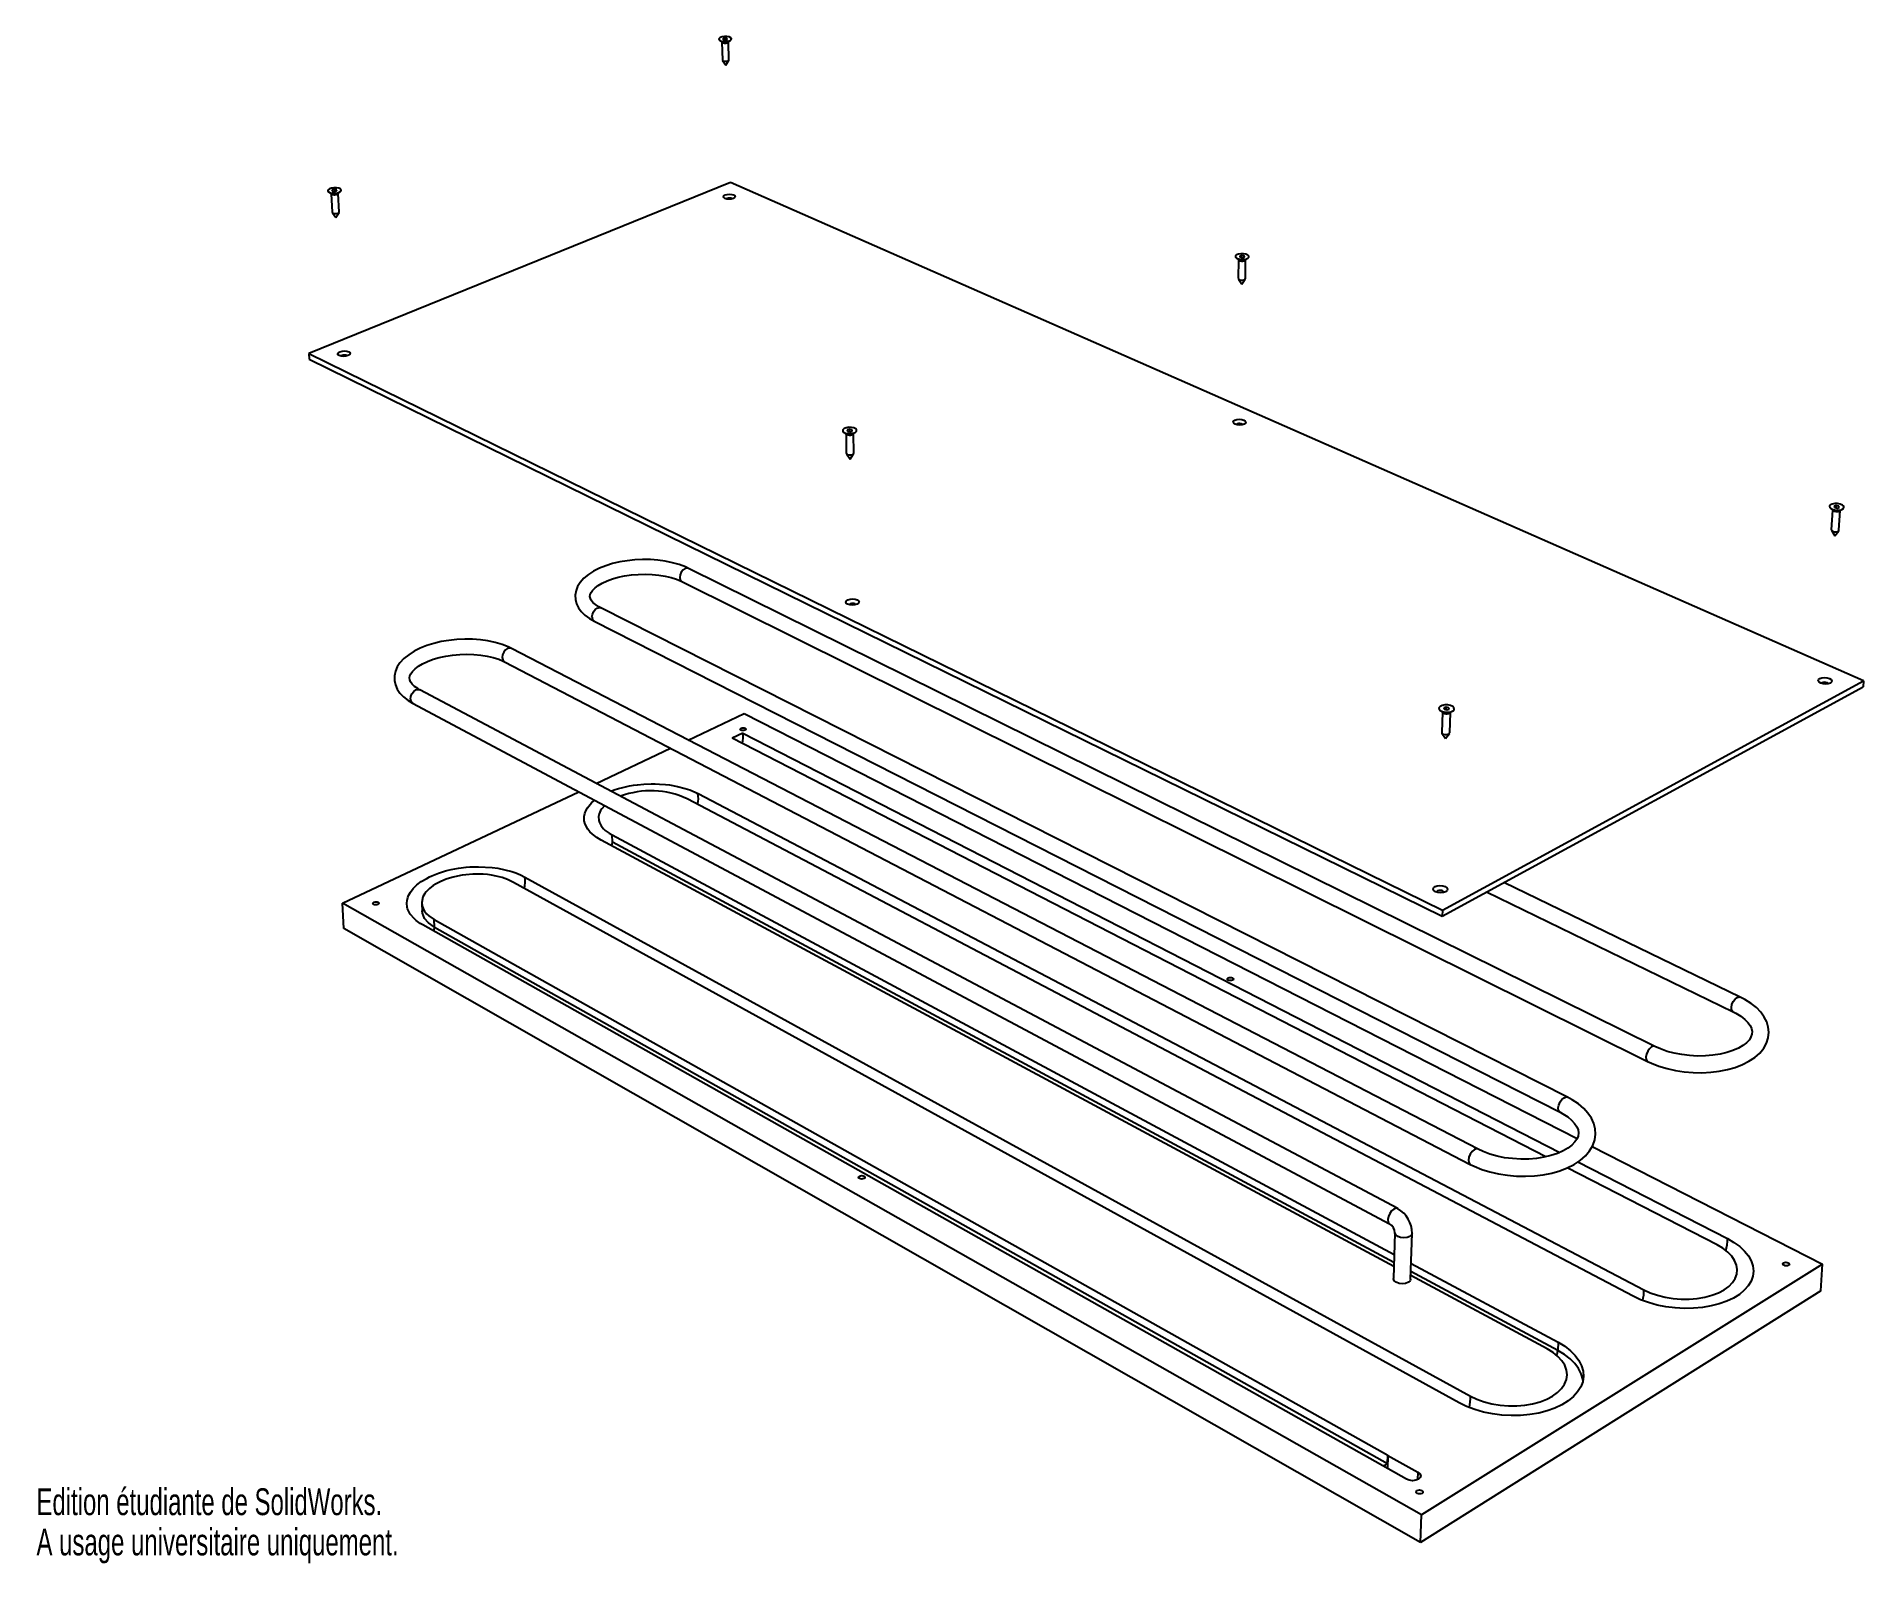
# Model space of a CAD drawing. Extents: x 0 to 248, y 0 to 207.
import ezdxf
from ezdxf.enums import TextEntityAlignment as Align

# ---------------------------------------------------------------- set-up
doc = ezdxf.new("R2010")
doc.units = 0
doc.layers.get('0').update_dxf_attribs({"linetype": 'CONTINUOUS'})

msp = doc.modelspace()

# ---------------------------------------------------------------- linework, layer by layer
at = {"color": 7, "linetype": 'CONTINUOUS'}
for p, q in [((92.57, 206.37), (92.95, 206.08)), ((92.9, 206.11), (92.96, 203.69)), ((93.34, 206.67), (93.05, 206.6)), ((93.05, 206.6), (93.05, 206.47)), ((93.06, 206.47), (93.05, 206.6)), ((93.05, 206.47), (93.33, 206.4)), ((93.33, 206.4), (93.62, 206.48)), ((93.62, 206.61), (93.34, 206.67)), ((93.34, 206.41), (93.34, 206.67)), ((93.62, 206.48), (93.62, 206.61)), ((93.75, 206.09), (94.11, 206.4)), ((93.85, 203.71), (93.79, 206.13)), ((92.98, 203.65), (93.43, 202.99)), ((93.43, 202.99), (93.84, 203.66)), ((94.07, 187.09), (36.91, 163.91)), ((39.59, 185.81), (39.99, 185.52)), ((40.09, 186.09), (40.07, 185.94)), ((40.07, 185.94), (40.36, 185.87)), ((40.4, 186.16), (40.09, 186.09)), ((40.1, 185.93), (40.09, 186.09)), ((40.36, 185.87), (40.67, 185.95)), ((40.69, 186.1), (40.4, 186.16)), ((40.41, 185.89), (40.4, 186.16)), ((40.67, 185.95), (40.69, 186.1)), ((40.82, 185.56), (41.18, 185.88)), ((247.6, 119.57), (94.07, 187.09)), ((39.93, 185.56), (40.08, 183.06)), ((41.02, 183.1), (40.87, 185.61)), ((40.1, 183.01), (40.59, 182.35)), ((40.59, 182.35), (41, 183.05)), ((162.59, 176.88), (162.97, 176.57)), ((162.91, 176.62), (162.87, 174.08)), ((163.38, 177.21), (163.08, 177.13)), ((163.08, 177.13), (163.1, 176.98)), ((163.1, 176.98), (163.42, 176.91)), ((163.37, 176.92), (163.38, 177.21)), ((163.69, 177.14), (163.38, 177.21)), ((163.42, 176.91), (163.71, 176.99)), ((163.71, 176.99), (163.69, 177.14)), ((163.69, 176.98), (163.69, 177.14)), ((163.81, 176.56), (164.2, 176.86)), ((163.83, 174.07), (163.87, 176.6)), ((162.89, 174.02), (163.34, 173.33)), ((163.34, 173.33), (163.81, 174.01)), ((36.91, 163.91), (190.53, 88.52)), ((36.91, 163.91), (36.96, 163.16)), ((36.96, 163.16), (190.5, 87.68)), ((110.2, 153.66), (109.88, 153.57)), ((109.88, 153.57), (109.89, 153.41)), ((110.52, 153.59), (110.2, 153.66)), ((110.21, 153.33), (110.2, 153.66)), ((110.53, 153.42), (110.52, 153.59)), ((110.53, 153.42), (110.52, 153.59)), ((109.38, 153.26), (109.78, 152.97)), ((109.71, 153.02), (109.75, 150.4)), ((109.89, 153.41), (110.21, 153.33)), ((110.21, 153.33), (110.53, 153.42)), ((110.65, 152.98), (111.03, 153.29)), ((110.76, 150.41), (110.72, 153.03)), ((109.78, 150.33), (110.27, 149.63)), ((110.27, 149.63), (110.74, 150.34)), ((243.11, 142.97), (243.49, 142.65)), ((243.42, 142.71), (243.24, 140.05)), ((243.91, 143.33), (243.62, 143.24)), ((243.62, 143.24), (243.67, 143.06)), ((243.67, 143.06), (244.02, 142.98)), ((243.89, 143.01), (243.91, 143.33)), ((244.27, 143.25), (243.91, 143.33)), ((244.02, 142.98), (244.32, 143.07)), ((244.25, 143.05), (244.27, 143.25)), ((244.26, 142.54), (244.37, 142.59)), ((244.32, 143.07), (244.27, 143.25)), ((244.27, 139.99), (244.45, 142.64)), ((244.37, 142.59), (244.79, 142.87)), ((243.26, 139.98), (243.71, 139.23)), ((243.71, 139.23), (244.24, 139.92)), ((219.34, 70.03), (88.36, 134.82)), ((87.48, 133.04), (218.34, 68.02)), ((207.5, 63.16), (76.49, 129.45)), ((75.58, 127.66), (206.47, 61.13)), ((195.36, 56.12), (64.36, 123.97)), ((63.42, 122.17), (194.3, 54.07)), ((190.53, 88.52), (247.6, 119.57)), ((247.6, 119.57), (247.54, 118.77)), ((50.98, 116.55), (183.38, 46.01)), ((184.47, 48.07), (51.95, 118.36)), ((190.5, 87.68), (247.54, 118.77)), ((88.3, 111.56), (95.92, 115.16)), ((95.92, 115.16), (208.78, 57.55)), ((190.23, 115.57), (190.62, 115.26)), ((190.53, 115.33), (190.44, 112.58)), ((191.06, 116.02), (190.73, 115.91)), ((190.73, 115.91), (190.77, 115.72)), ((190.77, 115.72), (191.13, 115.63)), ((191.05, 115.65), (191.06, 116.02)), ((191.42, 115.93), (191.06, 116.02)), ((191.13, 115.63), (191.46, 115.73)), ((191.39, 115.17), (191.52, 115.23)), ((191.41, 115.72), (191.42, 115.93)), ((191.46, 115.73), (191.42, 115.93)), ((191.52, 115.23), (191.94, 115.51)), ((191.52, 112.55), (191.62, 115.29)), ((95.71, 112.5), (94.3, 111.83)), ((204.56, 55.09), (94.3, 111.83)), ((95.71, 112.5), (206.43, 55.68)), ((190.47, 112.49), (190.95, 111.75)), ((190.95, 111.75), (191.49, 112.46)), ((75.86, 105.68), (85.94, 110.45)), ((41.47, 89.44), (73.48, 104.56)), ((89.65, 104.3), (217.82, 37.07)), ((216.38, 36.19), (88.19, 103.61)), ((183.95, 40.24), (76.54, 98.01)), ((78, 98.72), (184, 41.87)), ((78.04, 97.7), (78, 98.72)), ((192.82, 21.75), (64.66, 92.27)), ((66.18, 92.98), (194.32, 22.67)), ((230.9, 76.74), (198.86, 92.24)), ((187.69, 6.59), (41.47, 89.44)), ((41.67, 86.01), (41.47, 89.44)), ((52.2, 89.41), (52.26, 88.38)), ((196.53, 90.97), (229.92, 74.74)), ((53.88, 87.24), (183.14, 14.65)), ((53.94, 86.21), (53.88, 87.24)), ((190.53, 88.52), (190.5, 87.68)), ((187.56, 2.85), (41.67, 86.01)), ((185.67, 11.41), (52.35, 86.5)), ((53.94, 86.21), (183.11, 13.53)), ((210.83, 56.5), (242.06, 40.56)), ((227.75, 43.16), (207.46, 53.6)), ((208.9, 54.41), (229.15, 44.01)), ((184.09, 44.79), (183.89, 38.59)), ((186.22, 38.51), (186.43, 44.7)), ((186.29, 40.64), (206.21, 29.96)), ((242.06, 40.56), (187.69, 6.59)), ((241.81, 36.94), (242.06, 40.56)), ((204.74, 29.06), (186.24, 39.01)), ((241.81, 36.94), (187.56, 2.85)), ((206.21, 29.96), (206.16, 28.86)), ((183.11, 13.53), (183.14, 14.65)), ((183.15, 14.64), (187.21, 12.36)), ((185.67, 11.41), (185.67, 11.41)), ((187.56, 2.85), (187.69, 6.59))]:
    msp.add_line(p, q, dxfattribs=at)
at = {"color": 8, "linetype": 'CONTINUOUS'}
for p, q in [((183.96, 40.79), (78.04, 97.7)), ((206.16, 28.86), (186.26, 39.55)), ((183.15, 14.64), (183.1, 12.86)), ((187.21, 12.36), (187.18, 11.35))]:
    msp.add_line(p, q, dxfattribs=at)
at = {"color": 7, "linetype": 'CONTINUOUS'}
for points in [[(93.76, 206.25), (94.01, 206.34), (94.16, 206.46), (94.18, 206.59), (94.08, 206.72), (93.86, 206.82), (93.56, 206.87), (93.23, 206.88), (92.91, 206.83), (92.66, 206.74), (92.51, 206.61), (92.49, 206.48), (92.59, 206.35), (92.81, 206.26), (93.11, 206.2), (93.44, 206.2), (93.76, 206.25)], [(93.57, 206.01), (93.7, 206.06), (93.75, 206.09)], [(92.96, 203.69), (92.97, 203.67), (93.02, 203.6), (93.14, 203.55), (93.29, 203.52), (93.46, 203.52), (93.63, 203.55)], [(93.63, 203.55), (93.76, 203.6), (93.84, 203.66), (93.85, 203.71)], [(40.78, 185.7), (41.06, 185.8), (41.23, 185.93), (41.27, 186.08), (41.18, 186.22), (40.96, 186.33), (40.66, 186.39), (40.31, 186.39), (39.97, 186.34), (39.7, 186.24), (39.53, 186.1), (39.48, 185.96), (39.58, 185.82), (39.79, 185.71), (40.1, 185.65), (40.45, 185.65), (40.78, 185.7)], [(40.61, 185.46), (40.76, 185.52), (40.82, 185.56)], [(93.34, 185.42), (93.61, 185.49), (93.92, 185.52), (94.22, 185.49), (94.48, 185.42), (94.64, 185.31), (94.69, 185.18), (94.61, 185.05), (94.43, 184.94), (94.16, 184.86), (93.85, 184.84), (93.55, 184.86), (93.3, 184.94), (93.13, 185.05), (93.09, 185.18), (93.16, 185.31), (93.34, 185.42)], [(93.62, 184.93), (93.53, 184.88), (93.53, 184.87)], [(40.08, 183.06), (40.08, 183.05), (40.13, 182.98), (40.24, 182.92), (40.4, 182.89), (40.59, 182.88), (40.76, 182.91)], [(163.9, 176.72), (164.15, 176.83), (164.29, 176.97), (164.29, 177.12), (164.16, 177.27), (163.91, 177.38), (163.58, 177.44), (163.22, 177.44), (162.89, 177.39), (162.64, 177.28), (162.5, 177.14), (162.5, 176.99), (162.64, 176.85), (162.89, 176.74), (163.22, 176.67), (163.57, 176.67), (163.9, 176.72)], [(163.66, 176.49), (163.79, 176.54), (163.81, 176.56)], [(162.87, 174.08), (162.88, 174.04), (162.95, 173.97), (163.08, 173.91), (163.25, 173.87), (163.44, 173.87), (163.61, 173.9)], [(163.61, 173.9), (163.74, 173.96), (163.82, 174.03), (163.83, 174.07)], [(41.13, 164.17), (41.41, 164.26), (41.74, 164.28), (42.06, 164.26), (42.31, 164.17), (42.47, 164.05), (42.5, 163.91), (42.41, 163.77), (42.21, 163.65), (41.92, 163.57), (41.59, 163.54), (41.27, 163.57), (41.02, 163.65), (40.86, 163.77), (40.83, 163.91), (40.92, 164.05), (41.13, 164.17)], [(41.42, 163.67), (41.31, 163.61), (41.28, 163.57)], [(110.7, 153.13), (110.97, 153.24), (111.14, 153.4), (111.15, 153.57), (111.03, 153.73), (110.78, 153.85), (110.44, 153.92), (110.07, 153.93), (109.72, 153.86), (109.44, 153.75), (109.28, 153.59), (109.26, 153.42), (109.38, 153.26), (109.63, 153.14), (109.97, 153.07), (110.34, 153.07), (110.7, 153.13)], [(162.41, 154.9), (162.68, 154.99), (163.01, 155.02), (163.34, 154.99), (163.62, 154.9), (163.81, 154.78), (163.89, 154.63), (163.83, 154.48), (163.65, 154.36), (163.38, 154.27), (163.05, 154.24), (162.72, 154.27), (162.44, 154.36), (162.25, 154.48), (162.17, 154.63), (162.23, 154.78), (162.41, 154.9)], [(162.71, 154.39), (162.62, 154.32), (162.61, 154.3)], [(110.47, 152.89), (110.61, 152.96), (110.65, 152.98)], [(109.75, 150.4), (109.76, 150.37), (109.82, 150.28), (109.95, 150.22), (110.13, 150.18), (110.33, 150.18), (110.51, 150.21)], [(244.57, 142.77), (244.83, 142.89), (244.95, 143.05), (244.92, 143.23), (244.74, 143.4), (244.45, 143.53), (244.09, 143.6), (243.7, 143.6), (243.36, 143.54), (243.11, 143.42), (242.99, 143.26), (243.02, 143.08), (243.19, 142.91), (243.48, 142.78), (243.85, 142.71), (244.23, 142.71), (244.57, 142.77)], [(243.24, 140.05), (243.26, 139.98), (243.35, 139.89), (243.5, 139.82), (243.69, 139.78), (243.9, 139.78), (244.07, 139.81)], [(244.07, 139.81), (244.21, 139.88), (244.27, 139.96), (244.27, 139.99)], [(88.36, 134.82), (87.95, 135.01), (87.1, 135.33), (86.19, 135.59), (85.22, 135.79), (84.22, 135.92), (83.19, 136), (82.14, 136.01), (81.09, 135.97), (80.05, 135.86), (79.04, 135.69), (78.07, 135.46), (77.15, 135.18), (76.29, 134.84), (75.5, 134.44), (74.79, 133.99), (74.18, 133.48), (73.68, 132.92), (73.34, 132.38), (73.12, 131.83), (73.01, 131.21), (73.04, 130.61), (73.19, 130.03), (73.45, 129.49), (73.83, 128.97), (74.32, 128.48), (74.93, 128.03), (75.58, 127.66)], [(76.49, 129.45), (76.2, 129.61), (75.75, 129.91), (75.41, 130.21), (75.19, 130.49), (75.06, 130.75), (75.01, 130.99), (75.05, 131.28), (75.16, 131.55), (75.37, 131.84), (75.7, 132.17), (76.14, 132.5), (76.68, 132.82), (77.32, 133.12), (78.04, 133.38), (78.85, 133.61), (79.71, 133.8), (80.62, 133.93), (81.55, 134.01), (82.5, 134.03), (83.43, 134), (84.34, 133.91), (85.21, 133.77), (86.02, 133.58), (86.75, 133.35), (87.35, 133.1), (87.48, 133.04)], [(109.96, 130.56), (110.26, 130.65), (110.61, 130.68), (110.95, 130.65), (111.23, 130.56), (111.42, 130.42), (111.48, 130.26), (111.41, 130.09), (111.2, 129.95), (110.91, 129.86), (110.56, 129.83), (110.22, 129.86), (109.93, 129.95), (109.74, 130.09), (109.68, 130.26), (109.76, 130.42), (109.96, 130.56)], [(110.28, 130.01), (110.18, 129.94), (110.14, 129.86), (110.14, 129.85)], [(111.03, 129.9), (111.01, 129.94), (110.92, 130.01), (110.77, 130.06), (110.6, 130.07), (110.43, 130.06), (110.28, 130.01)], [(64.36, 123.97), (63.94, 124.17), (63.09, 124.5), (62.16, 124.78), (61.18, 124.99), (60.16, 125.13), (59.11, 125.21), (58.04, 125.22), (56.96, 125.18), (55.9, 125.06), (54.85, 124.89), (53.85, 124.65), (52.89, 124.35), (52, 124), (51.18, 123.59), (50.44, 123.12), (49.79, 122.6), (49.26, 122.02), (48.89, 121.46), (48.65, 120.89), (48.51, 120.25), (48.51, 119.62), (48.64, 119.02), (48.89, 118.45), (49.26, 117.91), (49.74, 117.4), (50.35, 116.93), (50.98, 116.55)], [(51.95, 118.36), (51.67, 118.52), (51.23, 118.83), (50.91, 119.14), (50.7, 119.43), (50.58, 119.7), (50.55, 119.97), (50.59, 120.25), (50.72, 120.54), (50.95, 120.86), (51.3, 121.21), (51.76, 121.56), (52.33, 121.9), (52.99, 122.22), (53.75, 122.5), (54.58, 122.74), (55.47, 122.94), (56.4, 123.08), (57.36, 123.17), (58.33, 123.2), (59.28, 123.17), (60.21, 123.08), (61.09, 122.94), (61.9, 122.75), (62.64, 122.51), (63.25, 122.25), (63.42, 122.17)], [(241.68, 119.89), (241.95, 119.98), (242.3, 120.02), (242.66, 119.98), (242.98, 119.89), (243.21, 119.74), (243.31, 119.57), (243.28, 119.4), (243.11, 119.25), (242.83, 119.16), (242.49, 119.12), (242.13, 119.16), (241.81, 119.25), (241.58, 119.4), (241.47, 119.57), (241.51, 119.74), (241.68, 119.89)], [(242.01, 119.33), (241.92, 119.25), (241.9, 119.2)], [(242.83, 119.14), (242.83, 119.17), (242.77, 119.25), (242.66, 119.33), (242.5, 119.37), (242.32, 119.39), (242.15, 119.37), (242.01, 119.33)], [(191.69, 115.39), (191.97, 115.53), (192.11, 115.71), (192.1, 115.91), (191.94, 116.09), (191.65, 116.23), (191.27, 116.32), (190.87, 116.32), (190.5, 116.25), (190.22, 116.12), (190.07, 115.93), (190.08, 115.74), (190.24, 115.55), (190.54, 115.41), (190.91, 115.33), (191.32, 115.32), (191.69, 115.39)], [(95.49, 113.17), (95.62, 113.21), (95.76, 113.22), (95.91, 113.21), (96.03, 113.17), (96.11, 113.1), (96.13, 113.03), (96.1, 112.96), (96.01, 112.9), (95.88, 112.86), (95.73, 112.84), (95.59, 112.86), (95.47, 112.9), (95.39, 112.96), (95.37, 113.03), (95.4, 113.1), (95.49, 113.17)], [(190.44, 112.58), (190.45, 112.52), (190.54, 112.42), (190.69, 112.35), (190.89, 112.3), (191.1, 112.3), (191.29, 112.34)], [(191.29, 112.34), (191.44, 112.41), (191.51, 112.5), (191.52, 112.55)], [(77.83, 104.64), (78.3, 104.81), (78.89, 105), (79.46, 105.15), (80.37, 105.35), (80.92, 105.44), (81.47, 105.51), (82.31, 105.59), (83.29, 105.63), (83.86, 105.62), (84.42, 105.6), (85.24, 105.54), (85.79, 105.47), (86.88, 105.28), (87.91, 105.01), (88.56, 104.79), (89.65, 104.3)], [(76.54, 98.01), (75.96, 98.35), (75.35, 98.8), (75.01, 99.11), (74.7, 99.49), (74.36, 100.14), (74.23, 100.63), (74.22, 101.22), (74.3, 101.61), (74.44, 101.97), (74.67, 102.39), (75.2, 103.04), (75.57, 103.37), (75.64, 103.42)], [(77, 102.69), (76.97, 102.66), (76.6, 102.24), (76.45, 102.02), (76.33, 101.78), (76.24, 101.54), (76.17, 101.2), (76.2, 100.66), (76.29, 100.38), (76.51, 99.95), (76.86, 99.52), (77.08, 99.32), (77.62, 98.94), (78, 98.72)], [(77.95, 97.25), (78.01, 97.43), (78.04, 97.7)], [(52.35, 86.5), (52, 86.72), (51.44, 87.13), (51.22, 87.32), (50.65, 87.98), (50.3, 88.71), (50.24, 88.93), (50.19, 89.44), (50.22, 89.84), (50.33, 90.24), (50.42, 90.48), (50.68, 90.94), (51.07, 91.45), (51.34, 91.73), (51.56, 91.93), (52.14, 92.37), (52.88, 92.82), (53.24, 93.01), (53.59, 93.17), (54.48, 93.52), (55.42, 93.82), (55.81, 93.92), (56.21, 94.01), (57.17, 94.19), (58.25, 94.33), (58.75, 94.37), (59.92, 94.4), (61.74, 94.3), (62.54, 94.19), (64.43, 93.74), (64.98, 93.55), (65.6, 93.28), (66.18, 92.98)], [(64.66, 92.27), (64.3, 92.45), (63.85, 92.66), (63.1, 92.93), (62.3, 93.13), (61.67, 93.25), (61.12, 93.32), (60.53, 93.37), (60.05, 93.39), (59.14, 93.38), (58.18, 93.3), (57.7, 93.24), (57.04, 93.12), (56.49, 92.99), (55.95, 92.84), (55.52, 92.7), (54.81, 92.41), (54.09, 92.04), (53.77, 91.84), (53.26, 91.45), (52.79, 90.99), (52.61, 90.75), (52.37, 90.31), (52.2, 89.55), (52.25, 89.1), (52.43, 88.6), (52.57, 88.37), (52.85, 88.02), (53.15, 87.74), (53.88, 87.24)], [(189.53, 91.7), (189.83, 91.81), (190.2, 91.85), (190.57, 91.81), (190.9, 91.7), (191.13, 91.54), (191.22, 91.35), (191.17, 91.16), (190.97, 91), (190.67, 90.89), (190.3, 90.85), (189.92, 90.89), (189.6, 91), (189.37, 91.16), (189.28, 91.35), (189.33, 91.54), (189.53, 91.7)], [(45.74, 89.59), (45.88, 89.63), (46.03, 89.65), (46.18, 89.63), (46.31, 89.59), (46.38, 89.52), (46.4, 89.44), (46.36, 89.36), (46.26, 89.29), (46.12, 89.25), (45.96, 89.23), (45.81, 89.25), (45.69, 89.29), (45.62, 89.36), (45.6, 89.44), (45.64, 89.52), (45.74, 89.59)], [(189.87, 91.11), (189.78, 91.03), (189.75, 90.95)], [(190.72, 90.92), (190.72, 90.94), (190.67, 91.03), (190.56, 91.11), (190.4, 91.17), (190.21, 91.18), (190.03, 91.17), (189.87, 91.11)], [(53.83, 85.67), (53.9, 85.85), (53.94, 86.21)], [(161.5, 79.33), (161.63, 79.37), (161.79, 79.39), (161.94, 79.37), (162.08, 79.33), (162.17, 79.26), (162.2, 79.17), (162.18, 79.09), (162.09, 79.02), (161.96, 78.98), (161.81, 78.96), (161.65, 78.98), (161.51, 79.02), (161.42, 79.09), (161.39, 79.17), (161.41, 79.26), (161.5, 79.33)], [(218.34, 68.02), (218.85, 67.78), (219.88, 67.38), (220.98, 67.05), (222.13, 66.79), (223.3, 66.61), (224.5, 66.51), (225.7, 66.49), (226.89, 66.55), (228.04, 66.69), (229.16, 66.91), (230.21, 67.2), (231.19, 67.58), (232.08, 68.03), (232.87, 68.55), (233.54, 69.15), (234.08, 69.81), (234.46, 70.51), (234.68, 71.23), (234.76, 71.96), (234.69, 72.67), (234.48, 73.36), (234.15, 74.03), (233.68, 74.68), (233.08, 75.3), (232.36, 75.88), (231.53, 76.41), (230.9, 76.74)], [(229.92, 74.74), (230.31, 74.54), (230.97, 74.14), (231.52, 73.71), (231.94, 73.28), (232.24, 72.86), (232.42, 72.47), (232.5, 72.09), (232.48, 71.7), (232.35, 71.33), (232.13, 70.96), (231.75, 70.55), (231.25, 70.17), (230.64, 69.81), (229.91, 69.49), (229.09, 69.22), (228.18, 69), (227.2, 68.85), (226.17, 68.76), (225.11, 68.74), (224.04, 68.8), (222.98, 68.93), (221.96, 69.13), (220.99, 69.38), (220.09, 69.7), (219.34, 70.03)], [(194.3, 54.07), (194.82, 53.82), (195.86, 53.39), (196.97, 53.05), (198.14, 52.78), (199.34, 52.59), (200.57, 52.48), (201.8, 52.46), (203.02, 52.52), (204.21, 52.66), (205.35, 52.89), (206.44, 53.2), (207.46, 53.59), (208.38, 54.06), (209.21, 54.61), (209.92, 55.23), (210.49, 55.91), (210.91, 56.64), (211.17, 57.39), (211.27, 58.14), (211.22, 58.89), (211.04, 59.62), (210.72, 60.32), (210.26, 61), (209.68, 61.65), (208.96, 62.26), (208.13, 62.81), (207.5, 63.16)], [(206.47, 61.13), (206.86, 60.92), (207.51, 60.5), (208.04, 60.06), (208.45, 59.61), (208.74, 59.17), (208.91, 58.76), (208.97, 58.35), (208.92, 57.9), (208.76, 57.5), (208.5, 57.1), (208.08, 56.67), (207.54, 56.26), (206.89, 55.88), (206.12, 55.54), (205.25, 55.26), (204.3, 55.03), (203.29, 54.87), (202.23, 54.78), (201.14, 54.77), (200.05, 54.84), (198.97, 54.97), (197.94, 55.18), (196.96, 55.46), (196.06, 55.79), (195.36, 56.12)], [(111.55, 52.47), (111.69, 52.52), (111.86, 52.54), (112.02, 52.52), (112.16, 52.47), (112.25, 52.39), (112.28, 52.3), (112.24, 52.21), (112.15, 52.14), (112, 52.09), (111.84, 52.07), (111.68, 52.09), (111.54, 52.14), (111.45, 52.21), (111.42, 52.3), (111.46, 52.39), (111.55, 52.47)], [(229.15, 44.01), (230.05, 43.5), (230.83, 42.93), (231.49, 42.32), (232.01, 41.67), (232.39, 40.99), (232.62, 40.3), (232.69, 39.61), (232.61, 38.92), (232.37, 38.25), (231.99, 37.61), (231.45, 37), (230.78, 36.45), (229.98, 35.95), (229.06, 35.52), (228.04, 35.16), (226.94, 34.88), (225.78, 34.68), (224.56, 34.57), (223.32, 34.55), (222.07, 34.61), (220.83, 34.77), (219.62, 35.01), (218.46, 35.33), (217.38, 35.72), (216.38, 36.19)], [(217.82, 37.07), (218.71, 36.66), (219.68, 36.33), (220.71, 36.07), (221.79, 35.89), (222.89, 35.8), (223.99, 35.8), (225.07, 35.89), (226.1, 36.07), (227.06, 36.33), (227.93, 36.66), (228.7, 37.07), (229.34, 37.54), (229.85, 38.06), (230.22, 38.62), (230.44, 39.21), (230.49, 39.82), (230.4, 40.43), (230.14, 41.04), (229.74, 41.63), (229.2, 42.18), (228.53, 42.7), (227.75, 43.16)], [(236.78, 40.74), (236.91, 40.79), (237.07, 40.81), (237.24, 40.79), (237.4, 40.74), (237.5, 40.66), (237.55, 40.56), (237.54, 40.47), (237.46, 40.39), (237.32, 40.34), (237.16, 40.32), (236.99, 40.34), (236.84, 40.39), (236.73, 40.47), (236.68, 40.56), (236.7, 40.66), (236.78, 40.74)], [(186.22, 38.51), (186.15, 38.3), (185.92, 38.09), (185.55, 37.94), (185.11, 37.89), (184.66, 37.94), (184.27, 38.09), (184, 38.3), (183.89, 38.55), (183.89, 38.59)], [(206.21, 29.96), (207.11, 29.42), (207.89, 28.82), (208.53, 28.18), (209.04, 27.5), (209.4, 26.79), (209.61, 26.06), (209.66, 25.33), (209.55, 24.61), (209.28, 23.91), (208.86, 23.23), (208.28, 22.6), (207.57, 22.02), (206.73, 21.5), (205.78, 21.04), (204.72, 20.67), (203.58, 20.37), (202.38, 20.16), (201.13, 20.05), (199.85, 20.02), (198.57, 20.09), (197.31, 20.26), (196.08, 20.51), (194.91, 20.84), (193.82, 21.26), (192.82, 21.75)], [(194.32, 22.67), (195.21, 22.25), (196.2, 21.89), (197.25, 21.62), (198.35, 21.44), (199.47, 21.34), (200.6, 21.34), (201.7, 21.44), (202.76, 21.62), (203.76, 21.89), (204.67, 22.25), (205.47, 22.67), (206.15, 23.16), (206.69, 23.71), (207.09, 24.3), (207.33, 24.92), (207.42, 25.56), (207.34, 26.2), (207.11, 26.84), (206.72, 27.45), (206.19, 28.04), (205.53, 28.57), (204.74, 29.06)], [(187.21, 12.36), (187.48, 12.14), (187.59, 11.89), (187.52, 11.63), (187.29, 11.41), (186.93, 11.26), (186.5, 11.21), (186.05, 11.26), (185.67, 11.41)], [(187.09, 9.87), (187.23, 9.93), (187.41, 9.95), (187.59, 9.93), (187.74, 9.87), (187.85, 9.78), (187.89, 9.68), (187.86, 9.58), (187.77, 9.49), (187.63, 9.43), (187.45, 9.41), (187.28, 9.43), (187.12, 9.49), (187.01, 9.58), (186.97, 9.68), (187, 9.78), (187.09, 9.87)]]:
    msp.add_lwpolyline(points, dxfattribs=at)
at = {"color": 8, "linetype": 'CONTINUOUS'}
for points in [[(88.36, 134.82), (88.18, 134.86), (87.9, 134.8), (87.62, 134.61), (87.38, 134.31), (87.23, 133.95), (87.19, 133.59), (87.25, 133.28), (87.42, 133.07), (87.48, 133.04)], [(75.28, 128.22), (75.33, 128.58), (75.48, 128.94), (75.72, 129.24), (76, 129.44), (76.29, 129.5), (76.49, 129.45)], [(64.36, 123.97), (64.14, 124.02), (63.85, 123.96), (63.56, 123.76), (63.32, 123.45), (63.16, 123.09), (63.12, 122.72), (63.19, 122.41), (63.37, 122.19), (63.42, 122.17)], [(50.68, 117.1), (50.73, 117.47), (50.88, 117.84), (51.13, 118.15), (51.42, 118.35), (51.73, 118.42), (51.95, 118.36)], [(53.94, 86.21), (53.14, 86.77), (52.59, 87.4), (52.3, 88.09), (52.29, 88.41)], [(229.7, 75.33), (229.77, 75.72), (229.95, 76.12), (230.19, 76.45), (230.47, 76.68), (230.74, 76.77), (230.9, 76.74)], [(229.92, 74.74), (229.87, 74.78), (229.73, 75), (229.7, 75.33)], [(219.34, 70.03), (219.17, 70.07), (218.89, 69.98), (218.61, 69.74), (218.36, 69.4), (218.18, 69), (218.11, 68.6), (218.14, 68.27), (218.29, 68.05), (218.34, 68.02)], [(206.23, 61.71), (206.31, 62.11), (206.48, 62.52), (206.74, 62.86), (207.03, 63.1), (207.31, 63.2), (207.5, 63.16)], [(206.47, 61.13), (206.42, 61.16), (206.27, 61.38), (206.23, 61.71)], [(195.36, 56.12), (195.16, 56.16), (194.87, 56.06), (194.57, 55.82), (194.31, 55.46), (194.13, 55.05), (194.06, 54.65), (194.11, 54.31), (194.26, 54.1), (194.3, 54.07)], [(184.47, 48.07), (184.26, 48.12), (183.96, 48.01), (183.65, 47.76), (183.39, 47.4), (183.21, 46.99), (183.14, 46.58), (183.19, 46.24), (183.35, 46.03), (183.37, 46.01)], [(186.43, 44.71), (186.36, 44.5), (186.12, 44.29), (185.76, 44.15), (185.31, 44.1), (184.86, 44.15), (184.47, 44.29), (184.2, 44.5), (184.09, 44.75), (184.09, 44.78)], [(209.6, 24.6), (209.56, 24.96), (209.35, 25.68), (208.99, 26.39), (208.48, 27.08), (207.83, 27.72), (207.06, 28.32), (206.16, 28.86)]]:
    msp.add_lwpolyline(points, dxfattribs=at)
at = {"color": 7, "linetype": 'CONTINUOUS'}
for centre, radius, start, end in [((93.33, 206.77), 0.793, 240.7673, 287.2021), ((40.37, 186.28), 0.849, 243.1838, 286.465), ((93.9, 184.28), 0.713, 59.687, 112.7046), ((40.76, 183.19), 0.274, 270.8833, 342.5301), ((163.4, 177.29), 0.835, 238.7461, 287.5751), ((41.7, 163.04), 0.688, 56.2347, 114.4531), ((163.01, 153.83), 0.629, 47.168, 118.1584), ((110.21, 153.74), 0.886, 241.1877, 287.0551), ((110.5, 150.48), 0.266, 272.7194, 346.0214), ((243.98, 143.39), 0.89, 236.3355, 287.9021), ((191.1, 116.01), 0.893, 237.6061, 288.8067), ((92.67, 111.9), 3.1, 345.5049, 11.1848), ((83.27, 92.78), 11.9, 65.5342, 110.2775), ((86.55, 103.69), 3.15, 344.9328, 11.0193), ((61.79, 92.37), 4.43, 348.2098, 7.9914), ((182.59, 44.73), 3.83, 359.6024, 60.6893), ((182.57, 44.72), 1.52, 2.5271, 57.9164), ((179.63, 18.98), 6.47, 296.4134, 302.5591), ((182.57, 13.6), 1.19, 60.6821, 61.3434)]:
    msp.add_arc(centre, radius, start, end, dxfattribs=at)
at = {"color": 8, "linetype": 'CONTINUOUS'}
for centre, radius, start, end in [((75.88, 128.17), 0.592, 175.9689, 240.1425), ((51.29, 117.08), 0.606, 177.4735, 239.6728), ((225.47, 43.68), 3.7, 339.1098, 5.2229), ((213.4, 36.75), 4.43, 345.0895, 4.0693), ((204.61, 28.94), 1.56, 330.8193, 356.9846), ((187.59, 22.48), 6.74, 348.3874, 1.627)]:
    msp.add_arc(centre, radius, start, end, dxfattribs=at)

# ---------------------------------------------------------------- texts
at = {"color": 7, "linetype": 'CONTINUOUS'}
for s, width, p in [('Edition étudiante de SolidWorks.', 0.667188, (0, 5.45)), ('A usage universitaire uniquement.', 0.668182, (0, 0))]:
    msp.add_text(s, height=3.633, dxfattribs=dict(at, width=width)).set_placement(p, align=Align.BOTTOM_LEFT)

doc.saveas('drawing.dxf')
